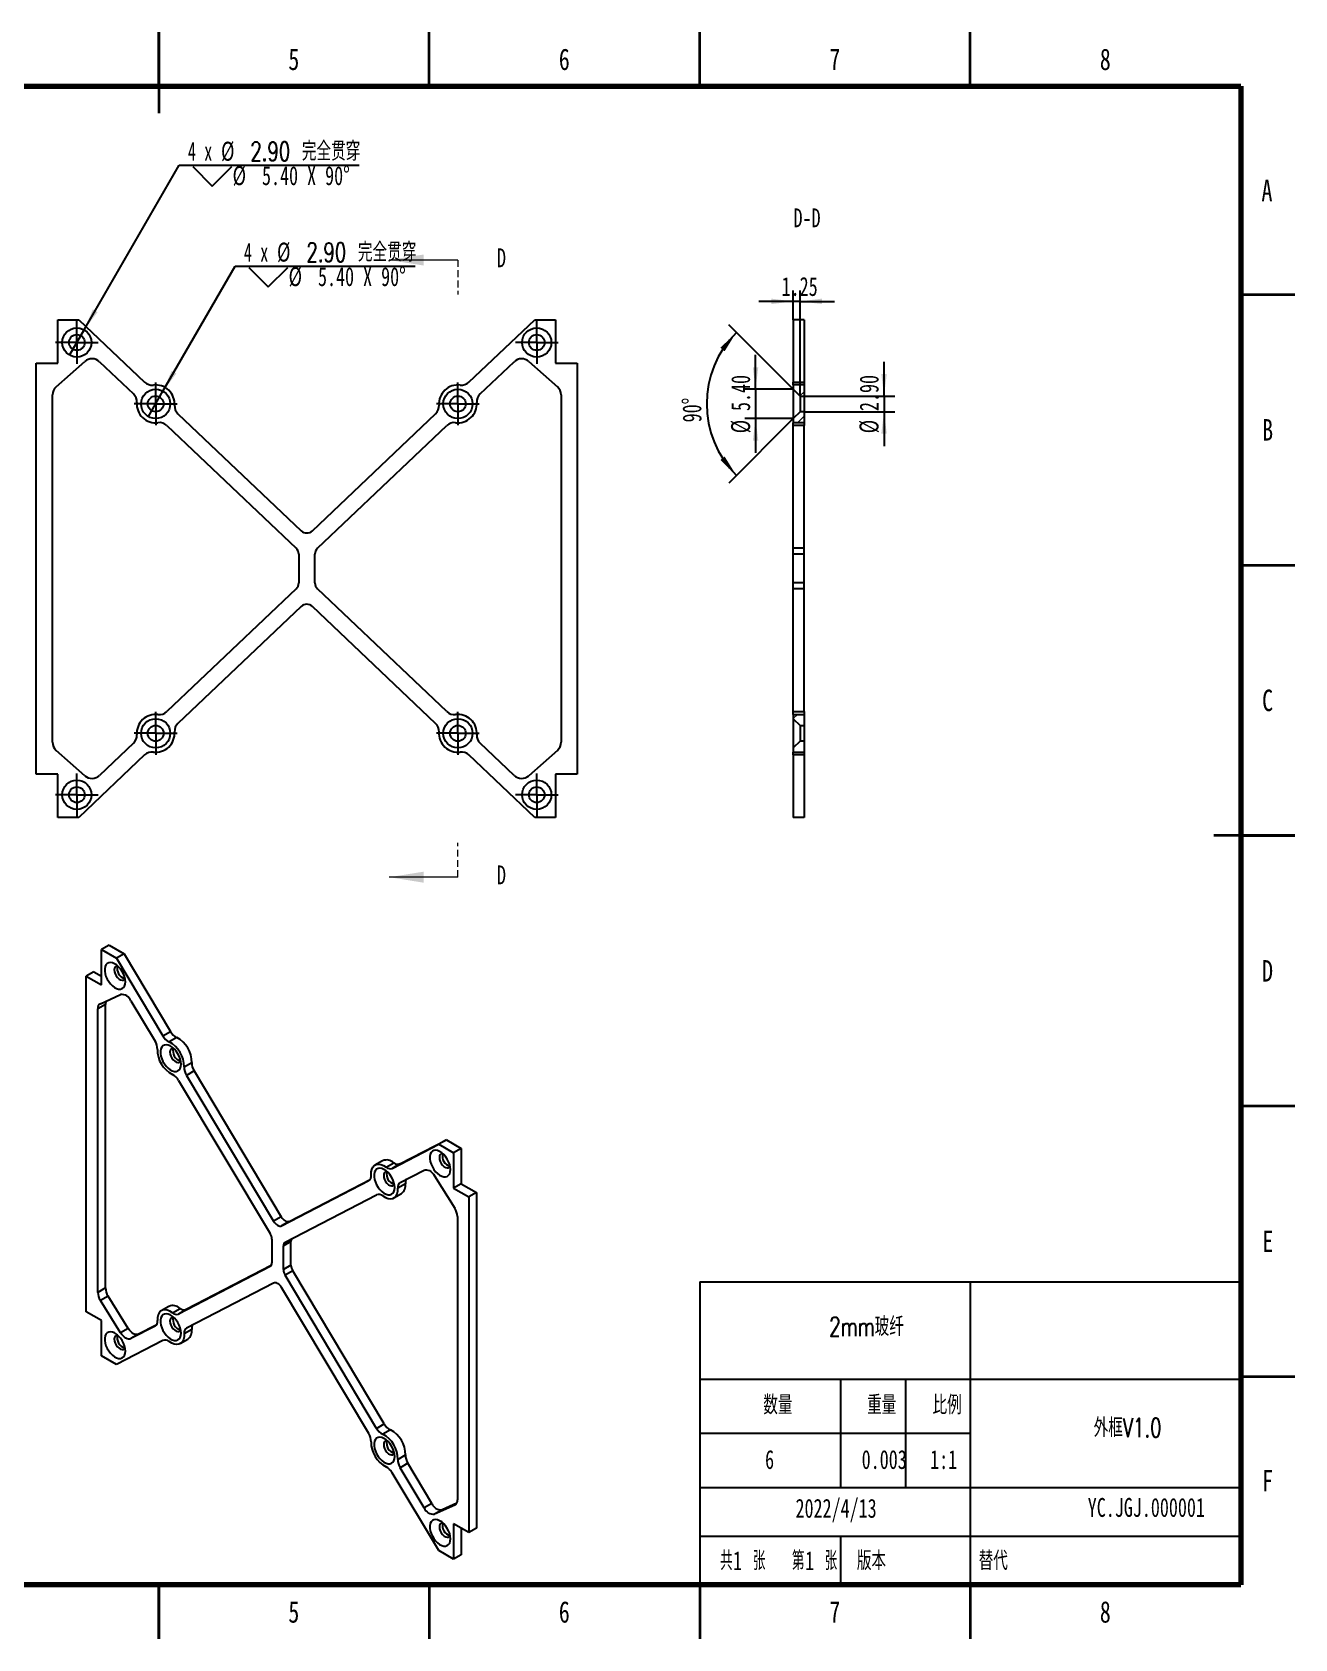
# Model space of a CAD drawing. Header units: millimetres. Extents: x 0 to 420, y 0 to 297.
# Drawn here: x 186.6 to 420, y 0 to 297 of the extents above; entities that cross this region are included whole.
import ezdxf

# ---------------------------------------------------------------- set-up
doc = ezdxf.new("R2010")
doc.units = ezdxf.units.MM
doc.linetypes.add('HIDDEN', pattern=[1.905, 1.27, -0.635])
for name, color, linetype in [('10', 7, 'Continuous'), ('5', 7, 'Continuous'), ('SLD-0', 7, 'Continuous'), ('图框', 7, 'Continuous')]:
    doc.layers.add(name, color=color, linetype=linetype)
doc.styles.add('SLDTEXTSTYLE0', font='TXT', dxfattribs={"width": 0.75})
doc.styles.add('SLDTEXTSTYLE1', font='TXT', dxfattribs={"width": 0.7})
doc.styles.add('SLDTEXTSTYLE2', font='TXT', dxfattribs={"width": 0.7, "bigfont": 'bigfont'})
doc.styles.add('SLDTEXTSTYLE3', font='TXT', dxfattribs={"width": 0.6, "bigfont": 'bigfont'})
doc.styles.add('SLDTEXTSTYLE4', font='TXT', dxfattribs={"width": 0.633333})
doc.dimstyles.new('SLDDIMSTYLE10', dxfattribs={"dimtxt": 3.5, "dimasz": 4.08, "dimexe": 0, "dimexo": 0.0625, "dimgap": 0.875, "dimtad": 2, "dimrnd": 1e-09, "dimzin": 4, "dimdsep": 46, "dimtxsty": 'SLDTEXTSTYLE1', "dimsah": 1, "dimcen": 0.09, "dimadec": 0, "dimazin": 1, "dimtfac": 1, "dimtmove": 0, "dimatfit": 0, "dimfxl": 0, "dimfrac": 2, "dimtolj": 1, "dimtzin": 12, "dimarcsym": 0})
doc.dimstyles.new('SLDDIMSTYLE3', dxfattribs={"dimtxt": 3.5, "dimasz": 4.08, "dimexe": 0, "dimexo": 0.0625, "dimgap": 0.875, "dimtad": 2, "dimrnd": 1e-09, "dimzin": 12, "dimdsep": 46, "dimtxsty": 'SLDTEXTSTYLE1', "dimsah": 1, "dimcen": 0.09, "dimadec": 0, "dimazin": 3, "dimtfac": 1, "dimtmove": 0, "dimatfit": 0, "dimfxl": 0, "dimfrac": 2, "dimtolj": 1, "dimtzin": 12, "dimarcsym": 0})
doc.dimstyles.new('SLDDIMSTYLE4', dxfattribs={"dimtxt": 3.5, "dimasz": 4.08, "dimexe": 0, "dimexo": 0.0625, "dimgap": 0.875, "dimtad": 0, "dimtih": 1, "dimtoh": 1, "dimrnd": 1e-09, "dimzin": 4, "dimdsep": 46, "dimtxsty": 'SLDTEXTSTYLE1', "dimblk1": 'NONE', "dimsah": 1, "dimcen": 0, "dimadec": 0, "dimazin": 1, "dimtfac": 1, "dimtmove": 0, "dimatfit": 3, "dimldrblk": 'NONE', "dimfxl": 0, "dimfrac": 2, "dimtolj": 1, "dimtzin": 12, "dimarcsym": 0})
doc.dimstyles.new('SLDDIMSTYLE5', dxfattribs={"dimtxt": 3.5, "dimasz": 4.08, "dimexe": 0, "dimexo": 0.0625, "dimgap": 0.875, "dimtad": 2, "dimdec": 4, "dimzin": 12, "dimdsep": 46, "dimtxsty": 'SLDTEXTSTYLE1', "dimsah": 1, "dimcen": 0.09, "dimazin": 3, "dimtfac": 1, "dimtofl": 0, "dimtmove": 0, "dimatfit": 3, "dimfxl": 0, "dimfrac": 2, "dimtolj": 1, "dimtzin": 12, "dimarcsym": 0})

# ---------------------------------------------------------------- blocks, each defined once
blk = doc.blocks.new('SW_SYMBOL_HOLE_SINK')
at = {"layer": '图框', "color": 0}
for p, q in [((0, 875), (800, 75)), ((800, 75), (1600, 875))]:
    blk.add_line(p, q, dxfattribs=at)
blk = doc.blocks.new('_D_35')
at = {"layer": '图框'}
for p, q in [((210.78, 230.62), (224.14, 253.74)), ((224.14, 253.74), (257.42, 253.74)), ((208.08, 225.94), (210.78, 230.62))]:
    blk.add_line(p, q, dxfattribs=at)
blk.add_solid([(210.78, 230.62), (213.26, 233.9), (212.38, 234.41)], dxfattribs=at)
at = {"layer": '图框', "xscale": 0.004511737089201878, "yscale": 0.004511737089201878, "zscale": 0.004511737089201878}
blk.add_blockref('SW_SYMBOL_HOLE_SINK', (226.64, 249.57), dxfattribs=at)
at = {"layer": '图框', "char_height": 3.5, "attachment_point": 1}
for s, insert, style in [('2.90 完全贯穿', (237.29, 258.07), 'SLDTEXTSTYLE2'), ('4 x', (225.73, 258.07), 'SLDTEXTSTYLE4'), ('%%c', (231.86, 258.09), 'SLDTEXTSTYLE1'), ('%%c', (234, 253.57), 'SLDTEXTSTYLE1'), ('5.40 X 90°', (239.43, 253.56), 'SLDTEXTSTYLE1')]:
    blk.add_mtext(s, dxfattribs=dict(at, insert=insert, style=style))
blk = doc.blocks.new('_None')
blk = doc.blocks.new('_D_36')
at = {"layer": '图框'}
for p, q in [((196.21, 241.97), (213.79, 272.4)), ((213.79, 272.4), (247.06, 272.4)), ((193.51, 237.3), (196.21, 241.97))]:
    blk.add_line(p, q, dxfattribs=at)
blk.add_solid([(196.21, 241.97), (198.69, 245.25), (197.81, 245.76)], dxfattribs=at)
at = {"layer": '图框', "xscale": 0.004511737089201878, "yscale": 0.004511737089201878, "zscale": 0.004511737089201878}
blk.add_blockref('SW_SYMBOL_HOLE_SINK', (216.28, 268.22), dxfattribs=at)
at = {"layer": '图框', "char_height": 3.5, "attachment_point": 1}
for s, insert, style in [('4 x', (215.38, 276.73), 'SLDTEXTSTYLE4'), ('%%c', (221.51, 276.74), 'SLDTEXTSTYLE1'), ('2.90 完全贯穿', (226.93, 276.73), 'SLDTEXTSTYLE2'), ('%%c', (223.65, 272.23), 'SLDTEXTSTYLE1'), ('5.40 X 90°', (229.08, 272.22), 'SLDTEXTSTYLE1')]:
    blk.add_mtext(s, dxfattribs=dict(at, insert=insert, style=style))
blk = doc.blocks.new('SW_CENTERMARKSYMBOL_8')
at = {"layer": '图框', "color": 0}
for p, q in [((0, 2.5), (0, 3.95)), ((-2.5, 0), (-3.95, 0)), ((0, 0), (-2.5, 0)), ((0, 0), (0, 2.5)), ((0, 0), (0, -2.5)), ((0, 0), (2.5, 0)), ((2.5, 0), (3.95, 0)), ((0, -2.5), (0, -3.95))]:
    blk.add_line(p, q, dxfattribs=at)
blk = doc.blocks.new('SW_CENTERMARKSYMBOL_9')
at = {"layer": '图框', "color": 0}
for p, q in [((0, 2.5), (0, 3.95)), ((-2.5, 0), (-3.95, 0)), ((0, 0), (-2.5, 0)), ((0, 0), (0, 2.5)), ((0, 0), (0, -2.5)), ((0, 0), (2.5, 0)), ((2.5, 0), (3.95, 0)), ((0, -2.5), (0, -3.95))]:
    blk.add_line(p, q, dxfattribs=at)
blk = doc.blocks.new('SW_CENTERMARKSYMBOL_10')
at = {"layer": '图框', "color": 0}
for p, q in [((0, 2.5), (0, 3.95)), ((-2.5, 0), (-3.95, 0)), ((0, 0), (-2.5, 0)), ((0, 0), (0, 2.5)), ((0, 0), (0, -2.5)), ((0, 0), (2.5, 0)), ((2.5, 0), (3.95, 0)), ((0, -2.5), (0, -3.95))]:
    blk.add_line(p, q, dxfattribs=at)
blk = doc.blocks.new('SW_CENTERMARKSYMBOL_11')
at = {"layer": '图框', "color": 0}
for p, q in [((0, 2.5), (0, 3.95)), ((-2.5, 0), (-3.95, 0)), ((0, 0), (-2.5, 0)), ((0, 0), (0, 2.5)), ((0, 0), (0, -2.5)), ((0, 0), (2.5, 0)), ((2.5, 0), (3.95, 0)), ((0, -2.5), (0, -3.95))]:
    blk.add_line(p, q, dxfattribs=at)
blk = doc.blocks.new('SW_CENTERMARKSYMBOL_12')
at = {"layer": '图框', "color": 0}
for p, q in [((0, 2.5), (0, 3.95)), ((-2.5, 0), (-3.95, 0)), ((0, 0), (-2.5, 0)), ((0, 0), (0, 2.5)), ((0, 0), (0, -2.5)), ((0, 0), (2.5, 0)), ((2.5, 0), (3.95, 0)), ((0, -2.5), (0, -3.95))]:
    blk.add_line(p, q, dxfattribs=at)
blk = doc.blocks.new('SW_CENTERMARKSYMBOL_13')
at = {"layer": '图框', "color": 0}
for p, q in [((0, 2.5), (0, 3.95)), ((-2.5, 0), (-3.95, 0)), ((0, 0), (-2.5, 0)), ((0, 0), (0, 2.5)), ((0, 0), (0, -2.5)), ((0, 0), (2.5, 0)), ((2.5, 0), (3.95, 0)), ((0, -2.5), (0, -3.95))]:
    blk.add_line(p, q, dxfattribs=at)
blk = doc.blocks.new('SW_CENTERMARKSYMBOL_14')
at = {"layer": '图框', "color": 0}
for p, q in [((0, 2.5), (0, 3.95)), ((-2.5, 0), (-3.95, 0)), ((0, 0), (-2.5, 0)), ((0, 0), (0, 2.5)), ((0, 0), (0, -2.5)), ((0, 0), (2.5, 0)), ((2.5, 0), (3.95, 0)), ((0, -2.5), (0, -3.95))]:
    blk.add_line(p, q, dxfattribs=at)
blk = doc.blocks.new('SW_CENTERMARKSYMBOL_15')
at = {"layer": '图框', "color": 0}
for p, q in [((0, 2.5), (0, 3.95)), ((-2.5, 0), (-3.95, 0)), ((0, 0), (-2.5, 0)), ((0, 0), (0, 2.5)), ((0, 0), (0, -2.5)), ((0, 0), (2.5, 0)), ((2.5, 0), (3.95, 0)), ((0, -2.5), (0, -3.95))]:
    blk.add_line(p, q, dxfattribs=at)
blk = doc.blocks.new('_D_37')
at = {"layer": '图框'}
for p, q in [((344.06, 229.73), (344.06, 236.08)), ((329.29, 229.73), (346.06, 229.73)), ((344.06, 229.73), (344.06, 226.83)), ((329.29, 226.83), (346.06, 226.83)), ((344.06, 226.83), (344.06, 220.48))]:
    blk.add_line(p, q, dxfattribs=at)
for points in [[(344.06, 229.73), (344.57, 233.81), (343.55, 233.81)], [(344.06, 226.83), (343.55, 222.75), (344.57, 222.75)]]:
    blk.add_solid(points, dxfattribs=at)
at = {"layer": '图框', "char_height": 3.5, "attachment_point": 1, "rotation": 90, "style": 'SLDTEXTSTYLE1'}
for s, insert in [('2.90', (339.55, 226.96)), ('%%c', (339.53, 222.85))]:
    blk.add_mtext(s, dxfattribs=dict(at, insert=insert))
blk = doc.blocks.new('_D_38')
at = {"layer": '图框'}
for p, q in [((327.29, 230.98), (315.35, 242.92)), ((327.29, 225.58), (315.35, 213.64))]:
    blk.add_line(p, q, dxfattribs=at)
blk.add_arc((329.99, 228.28), 18.7, 135, 225, dxfattribs=at)
for points in [[(316.76, 241.51), (313.81, 238.65), (314.6, 238.01)], [(316.76, 215.06), (314.6, 218.55), (313.81, 217.92)]]:
    blk.add_solid(points, dxfattribs=at)
at = {"layer": '图框', "insert": (306.83, 224.84), "char_height": 3.5, "attachment_point": 1, "rotation": 90.9483, "style": 'SLDTEXTSTYLE1'}
blk.add_mtext('90°', dxfattribs=at)
blk = doc.blocks.new('_D_39')
at = {"layer": '图框'}
for p, q in [((320.31, 230.98), (320.31, 237.33)), ((327.29, 230.98), (318.31, 230.98)), ((320.31, 230.98), (320.31, 225.58)), ((327.29, 225.58), (318.31, 225.58)), ((320.31, 225.58), (320.31, 219.23))]:
    blk.add_line(p, q, dxfattribs=at)
for points in [[(320.31, 230.98), (320.82, 235.06), (319.81, 235.06)], [(320.31, 225.58), (319.81, 221.5), (320.82, 221.5)]]:
    blk.add_solid(points, dxfattribs=at)
at = {"layer": '图框', "char_height": 3.5, "attachment_point": 1, "rotation": 90, "style": 'SLDTEXTSTYLE1'}
for s, insert in [('5.40', (315.8, 226.96)), ('%%c', (315.79, 222.85))]:
    blk.add_mtext(s, dxfattribs=dict(at, insert=insert))
blk = doc.blocks.new('_D_40')
at = {"layer": '图框'}
for p, q in [((327.29, 247.23), (320.94, 247.23)), ((327.29, 243.84), (327.29, 249.23)), ((328.54, 247.23), (327.29, 247.23)), ((328.54, 229.73), (328.54, 249.23)), ((328.54, 247.23), (334.89, 247.23))]:
    blk.add_line(p, q, dxfattribs=at)
for points in [[(327.29, 247.23), (323.21, 247.74), (323.21, 246.72)], [(328.54, 247.23), (332.62, 246.72), (332.62, 247.74)]]:
    blk.add_solid(points, dxfattribs=at)
at = {"layer": '图框', "insert": (325.13, 251.74), "char_height": 3.5, "attachment_point": 1, "style": 'SLDTEXTSTYLE1'}
blk.add_mtext('1.25', dxfattribs=at)

msp = doc.modelspace()

# ---------------------------------------------------------------- hatches: boundary and pattern name
at = {"layer": '图框', "linetype": 'Continuous', "lineweight": 18}
h = msp.add_hatch(dxfattribs=at)
h.set_pattern_fill('ANSI31', color=256, angle=3e-322, style=0)
h.paths.add_polyline_path([(329.28811, 229.7321), (329.28811, 231.7821), (327.28811, 231.7821), (327.28811, 230.9821), (328.53811, 229.7321)], flags=0)
h = msp.add_hatch(dxfattribs=at)
h.set_pattern_fill('ANSI31', color=256, angle=3e-322, style=0)
h.paths.add_polyline_path([(327.28811, 224.7821), (329.28811, 224.7821), (329.28811, 226.8321), (328.53811, 226.8321), (327.28811, 225.5821)], flags=0)
h = msp.add_hatch(dxfattribs=at)
h.set_pattern_fill('ANSI31', color=256, angle=3e-322, style=0)
h.paths.add_polyline_path([(329.28811, 170.88854), (327.28811, 170.88854), (327.28811, 170.08854), (328.53811, 168.83854), (329.28811, 168.83854)], flags=0)
h = msp.add_hatch(dxfattribs=at)
h.set_pattern_fill('ANSI31', color=256, angle=3e-322, style=0)
h.paths.add_polyline_path([(327.28811, 164.68854), (327.28811, 163.88854), (329.28811, 163.88854), (329.28811, 165.93854), (328.53811, 165.93854)], flags=0)

# ---------------------------------------------------------------- linework, layer by layer
at = {"color": 7, "linetype": 'Continuous', "lineweight": 35}
for p, q in [((210, 297), (210, 282)), ((210, 287), (210, 297)), ((260, 287), (260, 297)), ((310, 287), (310, 297)), ((360, 287), (360, 297)), ((410, 248.5), (420, 248.5)), ((410, 198.5), (420, 198.5)), ((420, 148.5), (405, 148.5)), ((410, 148.5), (420, 148.5)), ((410, 98.5), (420, 98.5)), ((410, 48.5), (420, 48.5)), ((210, 0), (210, 10)), ((210, 10), (210, 0)), ((260, 10), (260, 0)), ((310, 10), (310, 0)), ((360, 10), (360, 0))]:
    msp.add_line(p, q, dxfattribs=at)
at = {"color": 7, "linetype": 'Continuous', "lineweight": 70}
for p, q in [((10, 287), (410, 287)), ((410, 287), (410, 10)), ((410, 10), (10, 10))]:
    msp.add_line(p, q, dxfattribs=at)
at = {"color": 7, "linetype": 'Continuous', "lineweight": 18}
for p, q in [((265.29154, 254.87532), (252.59154, 254.87532)), ((265.29154, 140.79532), (252.59154, 140.79532))]:
    msp.add_line(p, q, dxfattribs=at)
at = {"color": 7, "linetype": 'HIDDEN', "lineweight": 18}
for p, q in [((265.29154, 254.87532), (265.29154, 248.52532)), ((265.29154, 140.79532), (265.29154, 147.14532))]:
    msp.add_line(p, q, dxfattribs=at)
at = {"color": 7, "linetype": 'Continuous', "lineweight": 25}
for p, q in [((191.36, 235.83532), (191.36, 243.83532)), ((191.36, 243.83532), (195.21257, 243.83532)), ((195.21257, 243.83532), (207.3828, 232.29024)), ((267.33721, 232.29024), (279.50744, 243.83532)), ((279.50744, 243.83532), (283.36, 243.83532)), ((283.36, 243.83532), (283.36, 235.83532)), ((329.28811, 243.83532), (327.28811, 243.83532)), ((327.28811, 243.83532), (327.28811, 232.29024)), ((329.28811, 243.83532), (329.28811, 232.29024)), ((187.36, 159.83532), (187.36, 235.83532)), ((187.36, 235.83532), (191.36, 235.83532)), ((191.03462, 231.43228), (196.33316, 236.12093)), ((199.03499, 236.07413), (205.31811, 230.11376)), ((269.4019, 230.11376), (275.68502, 236.07413)), ((278.38685, 236.12093), (283.68539, 231.43228)), ((283.36, 235.83532), (287.36, 235.83532)), ((287.36, 235.83532), (287.36, 159.83532)), ((327.28811, 232.29024), (329.28811, 232.29024)), ((327.28811, 231.7821), (327.28811, 232.29024)), ((329.28811, 231.7821), (327.28811, 231.7821)), ((327.28811, 231.7821), (327.28811, 230.9821)), ((329.28811, 232.29024), (329.28811, 231.7821)), ((329.28811, 231.7821), (329.28811, 229.7321)), ((190.36, 165.73614), (190.36, 229.9345)), ((284.36, 229.9345), (284.36, 165.73614)), ((327.28811, 230.9821), (328.53811, 229.7321)), ((327.28811, 230.9821), (327.28811, 225.5821)), ((328.53811, 229.7321), (328.53811, 226.8321)), ((328.53811, 229.7321), (329.28811, 229.7321)), ((329.28811, 229.7321), (329.28811, 226.8321)), ((213.53882, 226.45043), (236.32766, 204.83219)), ((238.39235, 204.83219), (261.18119, 226.45043)), ((328.53811, 226.8321), (327.28811, 225.5821)), ((329.28811, 226.8321), (328.53811, 226.8321)), ((329.28811, 226.8321), (329.28811, 224.7821)), ((211.47414, 224.27395), (235.39235, 201.58435)), ((239.32766, 201.58435), (263.24587, 224.27395)), ((327.28811, 225.5821), (327.28811, 224.7821)), ((329.28811, 224.7821), (327.28811, 224.7821)), ((327.28811, 224.27395), (327.28811, 224.7821)), ((329.28811, 224.27395), (327.28811, 224.27395)), ((327.28811, 201.58435), (327.28811, 224.27395)), ((329.28811, 224.7821), (329.28811, 224.27395)), ((329.28811, 201.58435), (329.28811, 224.27395)), ((235.86, 200.49611), (235.86, 195.17453)), ((238.86, 195.17453), (238.86, 200.49611)), ((329.28811, 201.58435), (327.28811, 201.58435)), ((327.28811, 200.49611), (327.28811, 201.58435)), ((329.28811, 200.49611), (327.28811, 200.49611)), ((327.28811, 195.17453), (327.28811, 200.49611)), ((329.28811, 200.49611), (329.28811, 201.58435)), ((329.28811, 195.17453), (329.28811, 200.49611)), ((235.39235, 194.08629), (211.47414, 171.39669)), ((263.24587, 171.39669), (239.32766, 194.08629)), ((329.28811, 195.17453), (327.28811, 195.17453)), ((327.28811, 194.08629), (327.28811, 195.17453)), ((329.28811, 194.08629), (327.28811, 194.08629)), ((327.28811, 171.39669), (327.28811, 194.08629)), ((329.28811, 194.08629), (329.28811, 195.17453)), ((329.28811, 171.39669), (329.28811, 194.08629)), ((236.32766, 190.83845), (213.53882, 169.2202)), ((261.18119, 169.2202), (238.39235, 190.83845)), ((327.28811, 171.39669), (329.28811, 171.39669)), ((327.28811, 170.88854), (327.28811, 171.39669)), ((327.28811, 170.88854), (329.28811, 170.88854)), ((327.28811, 170.88854), (327.28811, 170.08854)), ((327.28811, 170.08854), (328.53811, 168.83854)), ((327.28811, 170.08854), (327.28811, 164.68854)), ((329.28811, 171.39669), (329.28811, 170.88854)), ((329.28811, 170.88854), (329.28811, 168.83854)), ((328.53811, 168.83854), (329.28811, 168.83854)), ((328.53811, 168.83854), (328.53811, 165.93854)), ((329.28811, 168.83854), (329.28811, 165.93854)), ((196.33316, 159.54971), (191.03462, 164.23835)), ((207.3828, 163.3804), (195.21257, 151.83532)), ((205.31811, 165.55688), (199.03499, 159.59651)), ((279.50744, 151.83532), (267.33721, 163.3804)), ((275.68502, 159.59651), (269.4019, 165.55688)), ((283.68539, 164.23835), (278.38685, 159.54971)), ((328.53811, 165.93854), (327.28811, 164.68854)), ((327.28811, 164.68854), (327.28811, 163.88854)), ((327.28811, 163.88854), (329.28811, 163.88854)), ((327.28811, 163.3804), (327.28811, 163.88854)), ((329.28811, 163.3804), (327.28811, 163.3804)), ((327.28811, 163.3804), (327.28811, 151.83532)), ((329.28811, 165.93854), (328.53811, 165.93854)), ((329.28811, 165.93854), (329.28811, 163.88854)), ((329.28811, 163.88854), (329.28811, 163.3804)), ((329.28811, 163.3804), (329.28811, 151.83532)), ((191.36, 159.83532), (187.36, 159.83532)), ((191.36, 151.83532), (191.36, 159.83532)), ((287.36, 159.83532), (283.36, 159.83532)), ((283.36, 159.83532), (283.36, 151.83532)), ((195.21257, 151.83532), (191.36, 151.83532)), ((283.36, 151.83532), (279.50744, 151.83532)), ((329.28811, 151.83532), (327.28811, 151.83532)), ((200.85098, 128.22536), (199.43677, 127.40895)), ((200.85098, 128.22536), (203.57516, 126.65272)), ((199.43677, 120.87662), (199.43677, 127.40895)), ((199.43677, 127.40895), (202.16094, 125.83632)), ((203.57516, 126.65272), (202.16094, 125.83632)), ((202.16094, 125.83632), (210.76659, 111.44135)), ((203.57516, 126.65272), (212.18081, 112.25776)), ((198.02256, 123.32585), (196.60834, 122.50944)), ((196.60834, 60.45234), (196.60834, 122.50944)), ((196.60834, 122.50944), (199.43677, 120.87662)), ((198.02256, 123.32585), (199.43677, 122.50944)), ((199.20669, 117.41419), (202.95332, 119.07977)), ((200.14388, 117.28297), (198.72966, 116.46657)), ((198.72966, 64.04598), (198.72966, 116.46657)), ((200.14388, 64.86239), (200.14388, 117.28297)), ((204.86381, 117.93866), (209.30664, 110.50698)), ((210.76659, 111.44135), (212.18081, 112.25776)), ((213.32618, 111.16039), (211.91197, 110.34398)), ((214.68204, 105.71039), (216.09625, 106.5268)), ((216.53378, 104.9764), (215.11956, 104.16)), ((215.11956, 104.16), (231.23371, 77.20532)), ((216.53378, 104.9764), (232.64792, 78.02173)), ((213.65961, 103.22562), (230.57234, 74.93513)), ((254.57498, 87.78412), (263.18063, 92.24322)), ((263.18063, 92.24322), (261.76642, 91.42681)), ((263.18063, 92.24322), (265.90481, 90.67058)), ((253.16077, 86.96772), (261.76642, 91.42681)), ((261.76642, 91.42681), (264.49059, 89.85417)), ((265.90481, 90.67058), (264.49059, 89.85417)), ((264.49059, 89.85417), (264.49059, 83.32185)), ((265.90481, 90.67058), (265.90481, 84.13826)), ((251.37862, 88.37753), (249.9644, 87.56112)), ((252.01539, 87.19277), (253.42961, 88.00918)), ((254.57498, 87.78412), (253.16077, 86.96772)), ((254.62072, 84.34772), (259.06356, 86.64981)), ((232.69366, 76.36251), (248.8078, 84.71219)), ((234.10787, 77.17892), (249.0487, 84.92063)), ((255.59741, 84.11888), (254.1832, 83.30247)), ((260.97405, 85.58512), (264.72067, 79.59377)), ((265.90481, 84.13826), (264.49059, 83.32185)), ((264.49059, 83.32185), (267.31902, 81.68903)), ((265.90481, 84.13826), (268.73324, 82.50544)), ((233.35503, 73.32871), (250.26776, 82.09219)), ((253.46412, 81.49878), (254.87833, 82.31519)), ((268.73324, 82.50544), (267.31902, 81.68903)), ((267.31902, 81.68903), (267.31902, 19.63193)), ((268.73324, 82.50544), (268.73324, 20.44834)), ((232.64792, 78.02173), (231.23371, 77.20532)), ((265.1977, 78.09538), (265.1977, 25.6748)), ((234.10787, 77.17892), (232.69366, 76.36251)), ((230.90302, 73.85563), (230.90302, 69.51035)), ((234.43856, 73.44743), (233.02434, 72.63102)), ((233.02434, 68.28574), (233.02434, 72.63102)), ((234.43856, 69.10214), (234.43856, 73.44743)), ((230.57234, 68.81265), (213.65961, 60.04918)), ((230.77536, 69.00147), (215.07382, 60.86559)), ((234.43856, 69.10214), (233.02434, 68.28574)), ((231.23371, 65.77886), (215.11956, 57.42918)), ((234.76924, 68.02265), (233.35503, 67.20624)), ((250.26776, 38.91575), (233.35503, 67.20624)), ((251.68197, 39.73215), (234.76924, 68.02265)), ((200.14388, 64.86239), (198.72966, 64.04598)), ((200.6209, 63.36401), (199.20669, 62.5476)), ((202.95332, 56.55625), (199.20669, 62.5476)), ((204.36753, 57.37266), (200.6209, 63.36401)), ((248.8078, 37.98137), (232.69366, 64.93605)), ((199.43677, 58.81952), (196.60834, 60.45234)), ((211.87746, 61.45899), (210.46324, 60.64259)), ((212.51423, 60.27423), (213.92845, 61.09064)), ((215.07382, 60.86559), (213.65961, 60.04918)), ((199.43677, 52.28719), (199.43677, 58.81952)), ((204.36753, 57.37266), (202.95332, 56.55625)), ((209.30664, 57.79365), (204.86381, 55.49156)), ((209.54754, 58.0021), (206.27802, 56.30797)), ((216.09625, 57.20034), (214.68204, 56.38393)), ((210.76659, 55.17365), (202.16094, 50.71456)), ((206.27802, 56.30797), (204.86381, 55.49156)), ((213.96296, 54.58024), (215.37717, 55.39665)), ((202.16094, 50.71456), (199.43677, 52.28719)), ((250.26776, 38.91575), (251.68197, 39.73215)), ((252.82734, 38.63479), (251.41313, 37.81838)), ((254.1832, 33.18479), (255.59741, 34.0012)), ((261.76642, 16.30505), (253.16077, 30.70002)), ((256.03494, 32.4508), (254.62072, 31.63439)), ((259.06356, 24.20271), (254.62072, 31.63439)), ((260.47777, 25.01912), (256.03494, 32.4508)), ((260.47777, 25.01912), (259.06356, 24.20271)), ((264.72067, 24.72718), (260.97405, 23.0616)), ((262.38826, 23.878), (260.97405, 23.0616)), ((265.06988, 25.07014), (262.38826, 23.878)), ((267.31902, 19.63193), (264.49059, 21.26475)), ((264.49059, 21.26475), (264.49059, 14.73242)), ((265.90481, 20.44834), (265.90481, 15.54883)), ((268.73324, 20.44834), (267.31902, 19.63193)), ((264.49059, 14.73242), (261.76642, 16.30505)), ((265.90481, 15.54883), (264.49059, 14.73242))]:
    msp.add_line(p, q, dxfattribs=at)
at = {"color": 8, "linetype": 'Continuous', "lineweight": 25}
for p, q in [((248.8078, 84.71219), (248.86035, 84.74252)), ((230.61175, 68.8354), (230.57234, 68.81265)), ((209.30664, 57.79365), (209.35919, 57.82399)), ((264.84243, 24.79747), (264.72067, 24.72718))]:
    msp.add_line(p, q, dxfattribs=at)
at = {"color": 7, "linetype": 'Continuous', "lineweight": 25, "flags": 128}
for points in [[(203.82083, 121.44861), (203.78175, 121.91497), (203.66611, 122.40735), (203.47864, 122.90561), (203.22701, 123.38934), (202.92154, 123.83874), (202.57472, 124.2354), (202.20075, 124.5631), (201.81495, 124.80842), (201.4331, 124.9613), (201.07085, 125.0155), (200.74302, 124.96879), (200.46303, 124.82308), (200.24235, 124.58435), (200.09001, 124.26236), (200.01225, 123.8703), (200.01225, 123.42422), (200.09001, 122.94237), (200.24235, 122.4445), (200.46303, 121.95097), (200.74302, 121.482), (201.07085, 121.05679), (201.4331, 120.69274), (201.81495, 120.40475), (202.20075, 120.20463), (202.57472, 120.10055), (202.92154, 120.09679), (203.22701, 120.1935), (203.47864, 120.3867), (203.66611, 120.66851), (203.78175, 121.02738), (203.82083, 121.44861)], [(202.42369, 124.37906), (202.3696, 124.38389), (202.1241, 124.34342), (201.93299, 124.19906), (201.81175, 123.9625), (201.77022, 123.65291), (201.81175, 123.29537), (201.93299, 122.91884), (202.1241, 122.55383), (202.3696, 122.22991), (202.64961, 121.97332), (202.94144, 121.80485), (203.22145, 121.73815), (203.46696, 121.77861), (203.65807, 121.92297), (203.75097, 122.07989)], [(214.12229, 106.23134), (214.08321, 106.69769), (213.96757, 107.19008), (213.78009, 107.68833), (213.52847, 108.17206), (213.22299, 108.62146), (212.87617, 109.01813), (212.50221, 109.34583), (212.1164, 109.59114), (211.73456, 109.74402), (211.37231, 109.79822), (211.04448, 109.75151), (210.76449, 109.60581), (210.54381, 109.36707), (210.39147, 109.04509), (210.31371, 108.65302), (210.31371, 108.20694), (210.39147, 107.7251), (210.54381, 107.22722), (210.76449, 106.7337), (211.04448, 106.26473), (211.37231, 105.83951), (211.73456, 105.47546), (212.1164, 105.18748), (212.50221, 104.98735), (212.87617, 104.88328), (213.22299, 104.87952), (213.52847, 104.97622), (213.78009, 105.16943), (213.96757, 105.45124), (214.08321, 105.8101), (214.12229, 106.23134)], [(212.72515, 109.16178), (212.67106, 109.16661), (212.42555, 109.12615), (212.23444, 108.98179), (212.11321, 108.74523), (212.07168, 108.43564), (212.11321, 108.0781), (212.23444, 107.70157), (212.42555, 107.33656), (212.67106, 107.01263), (212.95107, 106.75604), (213.2429, 106.58757), (213.52291, 106.52087), (213.76842, 106.56134), (213.95953, 106.7057), (214.05243, 106.86261)], [(263.92491, 86.75127), (263.88583, 87.21762), (263.77018, 87.71001), (263.58271, 88.20826), (263.33109, 88.69199), (263.02561, 89.14139), (262.67879, 89.53806), (262.30482, 89.86576), (261.91902, 90.11107), (261.53718, 90.26396), (261.17493, 90.31815), (260.8471, 90.27144), (260.56711, 90.12574), (260.34643, 89.88701), (260.19409, 89.56502), (260.11633, 89.17296), (260.11633, 88.72687), (260.19409, 88.24503), (260.34643, 87.74715), (260.56711, 87.25363), (260.8471, 86.78466), (261.17493, 86.35944), (261.53718, 85.99539), (261.91902, 85.70741), (262.30482, 85.50728), (262.67879, 85.40321), (263.02561, 85.39945), (263.33109, 85.49615), (263.58271, 85.68936), (263.77018, 85.97117), (263.88583, 86.33003), (263.92491, 86.75127)], [(262.52776, 89.68171), (262.47368, 89.68655), (262.22817, 89.64608), (262.03706, 89.50172), (261.91583, 89.26516), (261.8743, 88.95557), (261.91583, 88.59803), (262.03706, 88.2215), (262.22817, 87.85649), (262.47368, 87.53257), (262.75369, 87.27598), (263.04552, 87.1075), (263.32553, 87.0408), (263.57104, 87.08127), (263.76215, 87.22563), (263.85505, 87.38254)], [(249.24532, 85.75744), (249.25917, 86.30785), (249.36682, 86.79033), (249.56416, 87.18644), (249.84366, 87.48106), (250.19462, 87.66291), (250.60365, 87.72506), (251.05512, 87.66514), (251.53177, 87.48542), (252.01539, 87.19277)], [(253.62345, 83.4278), (253.58437, 83.89416), (253.46873, 84.38654), (253.28125, 84.8848), (253.02963, 85.36853), (252.72415, 85.81793), (252.37733, 86.21459), (252.00337, 86.54229), (251.61756, 86.78761), (251.23572, 86.94049), (250.87347, 86.99469), (250.54564, 86.94798), (250.26565, 86.80227), (250.04497, 86.56354), (249.89263, 86.24155), (249.81487, 85.84949), (249.81487, 85.40341), (249.89263, 84.92156), (250.04497, 84.42369), (250.26565, 83.93016), (250.54564, 83.46119), (250.87347, 83.03598), (251.23572, 82.67193), (251.61756, 82.38395), (252.00337, 82.18382), (252.37733, 82.07974), (252.72415, 82.07598), (253.02963, 82.17269), (253.28125, 82.3659), (253.46873, 82.6477), (253.58437, 83.00657), (253.62345, 83.4278)], [(252.22631, 86.35825), (252.17222, 86.36308), (251.92671, 86.32261), (251.7356, 86.17825), (251.61437, 85.94169), (251.57284, 85.6321), (251.61437, 85.27456), (251.7356, 84.89803), (251.92671, 84.53302), (252.17222, 84.2091), (252.45223, 83.95251), (252.74406, 83.78404), (253.02407, 83.71734), (253.26958, 83.7578), (253.46069, 83.90216), (253.55359, 84.05908)], [(259.06356, 86.64981), (259.26941, 86.71788), (259.50157, 86.72374), (259.75209, 86.66717), (260.01237, 86.55012), (260.27349, 86.3766), (260.52649, 86.15256), (260.76271, 85.88568), (260.97405, 85.58512)], [(251.41313, 81.86713), (251.89675, 81.57449), (252.3734, 81.39477), (252.82487, 81.33484), (253.2339, 81.39699), (253.58487, 81.57885), (253.86436, 81.87346), (254.06171, 82.26958), (254.16936, 82.75206), (254.1832, 83.30247)], [(232.64792, 78.02173), (232.80617, 77.78732), (232.98495, 77.5781), (233.17783, 77.40159), (233.3779, 77.2641), (233.57796, 77.17059), (233.77085, 77.12441), (233.94962, 77.12722), (234.10787, 77.17892)], [(231.23371, 77.20532), (231.39196, 76.97091), (231.57073, 76.7617), (231.76362, 76.58518), (231.96368, 76.4477), (232.16375, 76.35419), (232.35663, 76.30801), (232.53541, 76.31081), (232.69366, 76.36251)], [(232.69366, 64.93605), (232.53541, 65.17045), (232.35663, 65.37967), (232.16375, 65.55619), (231.96368, 65.69367), (231.76362, 65.78718), (231.57073, 65.83336), (231.39196, 65.83056), (231.23371, 65.77886)], [(212.51423, 60.27423), (212.03061, 60.56688), (211.55396, 60.7466), (211.10249, 60.80653), (210.69346, 60.74438), (210.3425, 60.56252), (210.063, 60.26791), (209.86566, 59.87179), (209.75801, 59.38931), (209.74416, 58.8389)], [(214.12229, 56.50926), (214.08321, 56.97562), (213.96757, 57.46801), (213.78009, 57.96626), (213.52847, 58.44999), (213.22299, 58.89939), (212.87617, 59.29606), (212.50221, 59.62376), (212.1164, 59.86907), (211.73456, 60.02195), (211.37231, 60.07615), (211.04448, 60.02944), (210.76449, 59.88374), (210.54381, 59.645), (210.39147, 59.32302), (210.31371, 58.93095), (210.31371, 58.48487), (210.39147, 58.00303), (210.54381, 57.50515), (210.76449, 57.01163), (211.04448, 56.54266), (211.37231, 56.11744), (211.73456, 55.75339), (212.1164, 55.46541), (212.50221, 55.26528), (212.87617, 55.16121), (213.22299, 55.15745), (213.52847, 55.25415), (213.78009, 55.44736), (213.96757, 55.72916), (214.08321, 56.08803), (214.12229, 56.50926)], [(212.72515, 59.43971), (212.67106, 59.44454), (212.42555, 59.40408), (212.23444, 59.25972), (212.11321, 59.02316), (212.07168, 58.71357), (212.11321, 58.35602), (212.23444, 57.9795), (212.42555, 57.61448), (212.67106, 57.29056), (212.95107, 57.03397), (213.2429, 56.8655), (213.52291, 56.7988), (213.76842, 56.83927), (213.95953, 56.98363), (214.05243, 57.14054)], [(203.82083, 53.1858), (203.78175, 53.65216), (203.66611, 54.14454), (203.47864, 54.6428), (203.22701, 55.12653), (202.92154, 55.57592), (202.57472, 55.97259), (202.20075, 56.30029), (201.81495, 56.5456), (201.4331, 56.69849), (201.07085, 56.75269), (200.74302, 56.70598), (200.46303, 56.56027), (200.24235, 56.32154), (200.09001, 55.99955), (200.01225, 55.60749), (200.01225, 55.1614), (200.09001, 54.67956), (200.24235, 54.18169), (200.46303, 53.68816), (200.74302, 53.21919), (201.07085, 52.79398), (201.4331, 52.42993), (201.81495, 52.14194), (202.20075, 51.94182), (202.57472, 51.83774), (202.92154, 51.83398), (203.22701, 51.93068), (203.47864, 52.12389), (203.66611, 52.4057), (203.78175, 52.76457), (203.82083, 53.1858)], [(204.86381, 55.49156), (204.65796, 55.42348), (204.42579, 55.41763), (204.17528, 55.4742), (203.915, 55.59125), (203.65388, 55.76477), (203.40087, 55.98881), (203.16465, 56.25568), (202.95332, 56.55625)], [(206.27802, 56.30797), (206.07217, 56.23989), (205.84001, 56.23404), (205.58949, 56.29061), (205.32921, 56.40766), (205.06809, 56.58118), (204.81508, 56.80522), (204.57887, 57.07209), (204.36753, 57.37266)], [(202.42369, 56.11624), (202.3696, 56.12108), (202.1241, 56.08061), (201.93299, 55.93625), (201.81175, 55.69969), (201.77022, 55.3901), (201.81175, 55.03256), (201.93299, 54.65603), (202.1241, 54.29102), (202.3696, 53.9671), (202.64961, 53.71051), (202.94144, 53.54204), (203.22145, 53.47533), (203.46696, 53.5158), (203.65807, 53.66016), (203.75097, 53.81707)], [(214.68204, 56.38393), (214.6682, 55.83352), (214.56055, 55.35104), (214.3632, 54.95493), (214.08371, 54.66031), (213.73274, 54.47845), (213.32371, 54.4163), (212.87224, 54.47623), (212.39559, 54.65595), (211.91197, 54.9486)], [(253.62345, 33.70573), (253.58437, 34.17209), (253.46873, 34.66447), (253.28125, 35.16273), (253.02963, 35.64646), (252.72415, 36.09586), (252.37733, 36.49252), (252.00337, 36.82022), (251.61756, 37.06553), (251.23572, 37.21842), (250.87347, 37.27262), (250.54564, 37.22591), (250.26565, 37.0802), (250.04497, 36.84147), (249.89263, 36.51948), (249.81487, 36.12742), (249.81487, 35.68134), (249.89263, 35.19949), (250.04497, 34.70162), (250.26565, 34.20809), (250.54564, 33.73912), (250.87347, 33.31391), (251.23572, 32.94986), (251.61756, 32.66187), (252.00337, 32.46175), (252.37733, 32.35767), (252.72415, 32.35391), (253.02963, 32.45061), (253.28125, 32.64382), (253.46873, 32.92563), (253.58437, 33.2845), (253.62345, 33.70573)], [(252.22631, 36.63617), (252.17222, 36.64101), (251.92671, 36.60054), (251.7356, 36.45618), (251.61437, 36.21962), (251.57284, 35.91003), (251.61437, 35.55249), (251.7356, 35.17596), (251.92671, 34.81095), (252.17222, 34.48703), (252.45223, 34.23044), (252.74406, 34.06197), (253.02407, 33.99526), (253.26958, 34.03573), (253.46069, 34.18009), (253.55359, 34.337)], [(263.92491, 18.48845), (263.88583, 18.95481), (263.77018, 19.4472), (263.58271, 19.94545), (263.33109, 20.42918), (263.02561, 20.87858), (262.67879, 21.27525), (262.30482, 21.60295), (261.91902, 21.84826), (261.53718, 22.00114), (261.17493, 22.05534), (260.8471, 22.00863), (260.56711, 21.86293), (260.34643, 21.62419), (260.19409, 21.30221), (260.11633, 20.91014), (260.11633, 20.46406), (260.19409, 19.98222), (260.34643, 19.48434), (260.56711, 18.99082), (260.8471, 18.52185), (261.17493, 18.09663), (261.53718, 17.73258), (261.91902, 17.4446), (262.30482, 17.24447), (262.67879, 17.1404), (263.02561, 17.13664), (263.33109, 17.23334), (263.58271, 17.42655), (263.77018, 17.70835), (263.88583, 18.06722), (263.92491, 18.48845)], [(262.52776, 21.4189), (262.47368, 21.42373), (262.22817, 21.38327), (262.03706, 21.23891), (261.91583, 21.00235), (261.8743, 20.69276), (261.91583, 20.33521), (262.03706, 19.95869), (262.22817, 19.59367), (262.47368, 19.26975), (262.75369, 19.01316), (263.04552, 18.84469), (263.32553, 18.77799), (263.57104, 18.81846), (263.76215, 18.96282), (263.85505, 19.11973)]]:
    msp.add_lwpolyline(points, dxfattribs=at)
at = {"color": 7, "linetype": 'Continuous', "lineweight": 25}
for centre, radius in [((194.86, 239.63532), 2.7), ((194.86, 239.63532), 1.45), ((279.86, 239.63532), 2.7), ((279.86, 239.63532), 1.45), ((209.42847, 228.2821), 2.7), ((209.42847, 228.2821), 1.45), ((265.29154, 228.2821), 2.7), ((265.29154, 228.2821), 1.45), ((209.42847, 167.38854), 2.7), ((265.29154, 167.38854), 2.7), ((209.42847, 167.38854), 1.45), ((265.29154, 167.38854), 1.45), ((194.86, 156.03532), 2.7), ((194.86, 156.03532), 1.45), ((279.86, 156.03532), 2.7), ((279.86, 156.03532), 1.45)]:
    msp.add_circle(centre, radius, dxfattribs=at)
for centre, radius, start, end in [((197.65854, 234.62314), 2, 46.51, 131.5054359), ((277.06147, 234.62314), 2, 48.4945641, 133.49), ((208.75925, 233.74123), 2, 226.51, 276.9888036), ((209.42847, 228.2821), 3.5, 356.0311964, 96.9888036), ((265.29154, 228.2821), 3.5, 83.0111964, 183.9688036), ((265.96076, 233.74123), 2, 263.0111964, 313.49), ((192.36, 229.9345), 2, 131.5054359, 180), ((203.94166, 228.66277), 2, 356.0311964, 46.51), ((270.77835, 228.66277), 2, 133.49, 183.9688036), ((282.36, 229.9345), 2, 0, 48.4945641), ((209.42847, 228.2821), 3.5, 176.0311964, 276.9888036), ((214.91528, 227.90142), 2, 176.0311964, 226.51), ((259.80473, 227.90142), 2, 313.49, 3.9688036), ((265.29154, 228.2821), 3.5, 263.0111964, 3.9688036), ((210.09768, 222.82296), 2, 46.51, 96.9888036), ((264.62233, 222.82296), 2, 83.0111964, 133.49), ((237.36, 205.92043), 1.5, 226.51, 313.49), ((234.36, 200.49611), 1.5, 360, 46.51), ((240.36, 200.49611), 1.5, 133.49, 180), ((234.36, 195.17453), 1.5, 313.49, 0), ((240.36, 195.17453), 1.5, 180, 226.51), ((237.36, 189.75021), 1.5, 46.51, 133.49), ((209.42847, 167.38854), 3.5, 83.0111964, 183.9688036), ((210.09768, 172.84768), 2, 263.0111964, 313.49), ((264.62233, 172.84768), 2, 226.51, 276.9888036), ((265.29154, 167.38854), 3.5, 356.0311964, 96.9888036), ((203.94166, 167.00787), 2, 313.49, 3.9688036), ((209.42847, 167.38854), 3.5, 263.0111964, 3.9688036), ((214.91528, 167.76922), 2, 133.49, 183.9688036), ((259.80473, 167.76922), 2, 356.0311964, 46.51), ((265.29154, 167.38854), 3.5, 176.0311964, 276.9888036), ((270.77835, 167.00787), 2, 176.0311964, 226.51), ((192.36, 165.73614), 2, 180, 228.4945641), ((208.75925, 161.92941), 2, 83.0111964, 133.49), ((265.96076, 161.92941), 2, 46.51, 96.9888036), ((282.36, 165.73614), 2, 311.5054359, 0), ((197.65854, 161.0475), 2, 228.4945641, 313.49), ((277.06147, 161.0475), 2, 226.51, 311.5054359), ((204.19633, 123.86968), 1.88169, 164.1733465, 255.8212769), ((203.1735, 117.27856), 1.81462, 21.3318295, 96.9693909), ((199.69153, 116.57624), 0.9681, 120.0540977, 186.5050957), ((201.42485, 117.32804), 1.28176, 154.113472, 182.0147123), ((206.92832, 108.99888), 2.81616, 359.1392509, 32.3787757), ((213.1179, 112.7491), 2.69051, 209.0818877, 243.3707079), ((209.49403, 105.75368), 5.18819, 359.5219626, 62.2220014), ((214.53211, 113.56551), 2.69051, 209.0818877, 243.3707079), ((210.90824, 106.57009), 5.18819, 359.5219626, 62.2220014), ((214.9262, 108.90972), 5.18225, 179.4819529, 242.2620112), ((214.49779, 108.65241), 1.88169, 164.1733465, 255.8212769), ((211.3083, 101.91787), 2.69051, 29.0818877, 63.3707079), ((217.49788, 105.66809), 2.81616, 179.1392509, 212.3787757), ((218.9121, 106.4845), 2.81616, 179.1392509, 212.3787757), ((264.30041, 89.17234), 1.88169, 164.1733465, 255.8212769), ((252.11335, 86.57437), 1.94711, 47.4675168, 112.1692512), ((252.77453, 88.02913), 1.1295, 227.7708666, 289.9962103), ((253.99895, 85.84887), 1.88169, 164.1733465, 255.8212769), ((254.18874, 88.84553), 1.1295, 227.7708666, 289.9962103), ((248.21704, 85.57366), 1.04457, 304.4405655, 10.1329053), ((255.21148, 83.48624), 1.04457, 124.4405655, 190.1329053), ((253.77747, 83.79926), 1.8478, 306.5676844, 9.9606727), ((256.85904, 84.26393), 1.26994, 146.9953057, 186.5588413), ((250.654, 81.03078), 1.1295, 47.7708666, 109.9962103), ((262.26149, 77.98573), 2.93826, 2.1386518, 33.1802069), ((228.72262, 73.7781), 2.18178, 2.0364909, 32.0265834), ((233.76208, 72.70857), 0.7418, 123.2802753, 186.0008684), ((235.36908, 73.48444), 0.93126, 149.5558834, 182.2774617), ((230.16529, 69.4328), 0.7418, 303.2802753, 6.0008684), ((236.61896, 69.17968), 2.18178, 182.0364909, 212.0265834), ((235.20474, 68.36327), 2.18178, 182.0364909, 212.0265834), ((201.66588, 64.15563), 2.93826, 182.1386518, 213.1802069), ((203.08009, 64.97204), 2.93826, 182.1386518, 213.1802069), ((212.62428, 59.72319), 1.88965, 46.3570927, 113.2796752), ((213.27337, 61.11059), 1.1295, 227.7708666, 289.9962103), ((214.49779, 58.93034), 1.88169, 164.1733465, 255.8212769), ((214.68758, 61.927), 1.1295, 227.7708666, 289.9962103), ((208.71588, 58.65513), 1.04457, 304.4405655, 10.1329053), ((215.71032, 56.56771), 1.04457, 124.4405655, 190.1329053), ((214.3346, 56.85748), 1.79471, 305.5150357, 11.0133214), ((217.35788, 57.3454), 1.26994, 146.9953057, 186.5588413), ((204.19633, 55.60687), 1.88169, 164.1733465, 255.8212769), ((211.15284, 54.11224), 1.1295, 47.7708666, 109.9962103), ((252.61906, 40.22349), 2.69051, 209.0818877, 243.3707079), ((254.03327, 41.0399), 2.69051, 209.0818877, 243.3707079), ((250.41537, 34.04805), 5.18225, 359.4819529, 62.2620112), ((246.42948, 36.47328), 2.81616, 359.1392509, 32.3787757), ((254.43333, 36.38769), 5.18819, 179.5219626, 242.2220014), ((249.00116, 33.23164), 5.18225, 359.4819529, 62.2620112), ((253.99895, 36.1268), 1.88169, 164.1733465, 255.8212769), ((256.99904, 33.14248), 2.81616, 179.1392509, 212.3787757), ((258.41326, 33.95889), 2.81616, 179.1392509, 212.3787757), ((250.80946, 29.39227), 2.69051, 29.0818877, 63.3707079), ((260.75386, 24.86281), 1.81462, 201.3318295, 276.9693909), ((262.16807, 25.67922), 1.81462, 201.3318295, 276.9693909), ((264.23583, 25.56513), 0.9681, 300.0540977, 6.5050957), ((264.30041, 20.90953), 1.88169, 164.1733465, 255.8212769)]:
    msp.add_arc(centre, radius, start, end, dxfattribs=at)
at = {"color": 7, "linetype": 'Continuous', "lineweight": 18}
for points in [[(252.59154, 254.87532), (258.94154, 253.85932), (258.94154, 255.89132)], [(252.59154, 140.79532), (258.94154, 139.77932), (258.94154, 141.81132)]]:
    msp.add_solid(points, dxfattribs=at)
at = {"layer": '10', "color": 7, "lineweight": 25}
for p, q in [((310, 66), (310, 10)), ((360, 66), (360, 38)), ((310, 48), (410, 48)), ((335.98622, 48), (335.98622, 28)), ((348, 48), (348, 28)), ((310, 38), (360, 38)), ((360, 38), (360, 10)), ((310, 28), (410, 28)), ((310, 19), (410, 19))]:
    msp.add_line(p, q, dxfattribs=at)
at = {"layer": '5', "color": 7, "lineweight": 25}
msp.add_line((310, 66), (410, 66), dxfattribs=at)
at = {"layer": 'SLD-0', "lineweight": 25}
msp.add_line((335.98622, 19), (335.98622, 10), dxfattribs=at)

# ---------------------------------------------------------------- block references
at = {"layer": '图框'}
for name, p in [('SW_CENTERMARKSYMBOL_14', (194.86, 239.63532)), ('SW_CENTERMARKSYMBOL_13', (279.86, 239.63532)), ('SW_CENTERMARKSYMBOL_10', (209.42847, 228.2821)), ('SW_CENTERMARKSYMBOL_11', (265.29154, 228.2821)), ('SW_CENTERMARKSYMBOL_9', (209.42847, 167.38854)), ('SW_CENTERMARKSYMBOL_8', (265.29154, 167.38854)), ('SW_CENTERMARKSYMBOL_15', (194.86, 156.03532)), ('SW_CENTERMARKSYMBOL_12', (279.86, 156.03532))]:
    msp.add_blockref(name, p, dxfattribs=at)

# ---------------------------------------------------------------- texts
at = {"color": 7, "linetype": 'Continuous', "lineweight": 0, "char_height": 3.96875, "attachment_point": 2, "style": 'SLDTEXTSTYLE0'}
for s, insert in [('5', (234.96004, 293.96524)), ('6', (284.96004, 293.96524)), ('7', (334.96004, 293.96524)), ('8', (384.96004, 293.96524)), ('A', (414.83969, 269.71524)), ('B', (414.9706, 225.46524)), ('C', (414.95866, 175.46524)), ('D', (414.95269, 125.46524)), ('E', (415.00781, 75.46524)), ('F', (414.95774, 31.21524)), ('5', (234.96004, 6.96524)), ('6', (284.96004, 6.96524)), ('7', (334.96004, 6.96524)), ('8', (384.96004, 6.96524))]:
    msp.add_mtext(s, dxfattribs=dict(at, insert=insert))
at = {"color": 7, "linetype": 'Continuous', "char_height": 3.5, "attachment_point": 1, "style": 'SLDTEXTSTYLE1'}
for insert in [(272.52222, 257.04065), (272.52222, 142.96065)]:
    msp.add_mtext('D', dxfattribs=dict(at, insert=insert))
at = {"layer": '10', "char_height": 3.5}
for s, insert, attachment_point, style in [('2mm玻纤', (340.82891, 59.48121), 2, 'SLDTEXTSTYLE2'), ('数量', (324.43258, 44.99406), 2, 'SLDTEXTSTYLE2'), ('重量', (343.63173, 44.99406), 2, 'SLDTEXTSTYLE2'), ('比例', (355.72329, 44.99406), 2, 'SLDTEXTSTYLE2'), ('外框V1.0', (389.07183, 40.7909), 2, 'SLDTEXTSTYLE2'), ('6', (322.07342, 34.90494), 1, 'SLDTEXTSTYLE1'), ('0.003', (344.09262, 34.90494), 2, 'SLDTEXTSTYLE1'), ('1:1', (355.08436, 34.90494), 2, 'SLDTEXTSTYLE1'), ('2022/4/13', (327.69861, 25.88955), 1, 'SLDTEXTSTYLE1'), ('YC.JGJ.000001', (392.54388, 26.04965), 2, 'SLDTEXTSTYLE1'), ('共  张', (317.95948, 16.201), 2, 'SLDTEXTSTYLE3'), ('1', (316.14234, 16.201), 1, 'SLDTEXTSTYLE1'), ('第  张', (331.22296, 16.201), 2, 'SLDTEXTSTYLE3'), ('1', (329.47947, 16.201), 1, 'SLDTEXTSTYLE1'), ('版本', (341.74185, 16.20099), 2, 'SLDTEXTSTYLE2')]:
    msp.add_mtext(s, dxfattribs=dict(at, insert=insert, attachment_point=attachment_point, style=style))
at = {"layer": 'SLD-0', "insert": (361.56088, 16.20099), "char_height": 3.5, "attachment_point": 1, "style": 'SLDTEXTSTYLE2'}
msp.add_mtext('替代', dxfattribs=at)
at = {"layer": '图框', "insert": (329.83394, 264.42206), "char_height": 3.5, "attachment_point": 2, "style": 'SLDTEXTSTYLE1'}
msp.add_mtext('D-D', dxfattribs=at)

# ---------------------------------------------------------------- dimensions: what is measured, and where the dimension line sits
at = {"layer": '图框'}
for p1, p2, picture, middle in [((193.50949, 237.29735), (196.21052, 241.97329), '_D_36', (231.21866, 272.21857)), ((208.0777, 225.94427), (210.77924, 230.61992), '_D_35', (241.57155, 253.56095))]:
    dim = msp.add_diameter_dim_2p(p1=p1, p2=p2, text='4 x <> 完全贯穿\\P{\\fGDT;w}%%c 5.40 X 90°\\P', dimstyle='SLDDIMSTYLE4', dxfattribs=at)
    dim.commit()
    dim.dimension.update_dxf_attribs({"geometry": picture, "text_midpoint": middle, "dimtype": 163})
dim = msp.add_linear_dim(base=(327.28811, 247.23069), p1=(328.53811, 229.7321), p2=(327.28811, 243.83532), dimstyle='SLDDIMSTYLE3', dxfattribs=at)
dim.commit()
dim.dimension.update_dxf_attribs({"geometry": '_D_40', "text_midpoint": (328.19809, 247.23069), "dimtype": 160})
dim = msp.add_angular_dim_2l(base=(311.28555, 228.2821), line1=((328.53811, 226.8321), (327.28811, 225.5821)), line2=((327.28811, 230.9821), (328.53811, 229.7321)), dimstyle='SLDDIMSTYLE5', dxfattribs=at)
dim.commit()
dim.dimension.update_dxf_attribs({"geometry": '_D_38', "text_midpoint": (311.28811, 227.97256), "dimtype": 162})
for base, p1, p2, picture, middle in [((320.31332, 225.5821), (327.28811, 230.9821), (327.28811, 225.5821), '_D_39', (320.31332, 227.97256)), ((344.05741, 226.8321), (329.28811, 229.7321), (329.28811, 226.8321), '_D_37', (344.05741, 227.97256))]:
    dim = msp.add_linear_dim(base=base, p1=p1, p2=p2, angle=90, text='%%c<>', dimstyle='SLDDIMSTYLE10', dxfattribs=at)
    dim.commit()
    dim.dimension.update_dxf_attribs({"geometry": picture, "text_midpoint": middle, "dimtype": 160})

doc.saveas('drawing.dxf')
